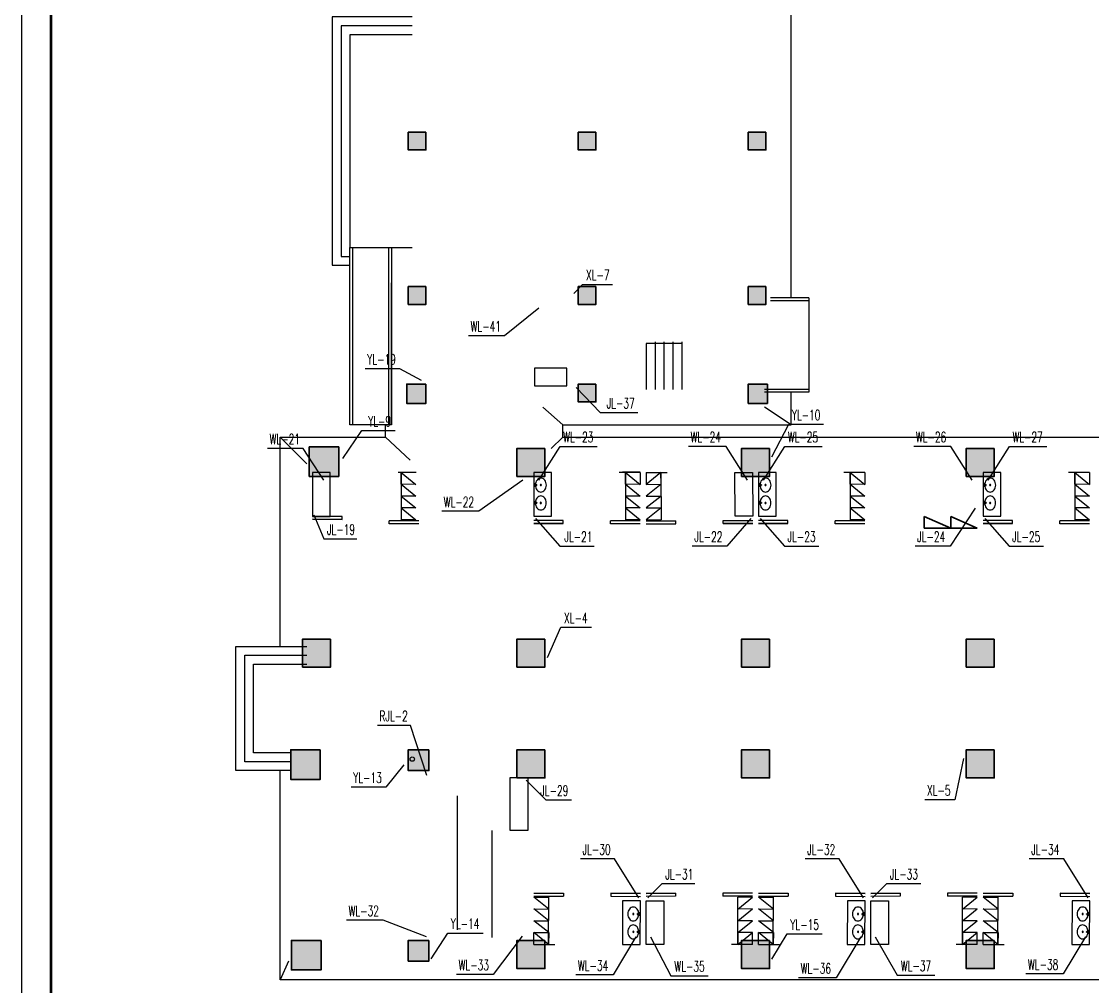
# Model space of a CAD drawing. Extents: x -46552 to 500351, y 55470 to 139570.
# Drawn here: x 57102 to 93336, y 74949 to 107610 of the extents above; entities that cross this region are included whole.
import ezdxf

# ---------------------------------------------------------------- set-up
doc = ezdxf.new("R2010")
doc.units = 0
doc.header["$LTSCALE"] = 1000
doc.header["$MEASUREMENT"] = 0
for name, color, linetype in [('DIM_SYMB', 3, 'Continuous'), ('DIM_污水', 3, 'Continuous'), ('DIM_消防', 3, 'Continuous'), ('DIM_热给水', 3, 'Continuous'), ('DIM_给水', 3, 'Continuous'), ('DIM_雨水', 3, 'Continuous'), ('GROUND', 2, 'Continuous'), ('LVTRY', 6, 'Continuous'), ('PUB_TITLE', 7, 'Continuous'), ('STAIR', 3, 'Continuous'), ('WALL', 2, 'Continuous')]:
    doc.layers.add(name, color=color, linetype=linetype)
doc.layers.add('砼柱', color=2, linetype='Continuous', lineweight=35)
doc.styles.add('_TEL_DIM', font='simhei.ttf', dxfattribs={"width": 0.8, "height": 3.5})
doc.styles.add('_TWT_SERIAL', font='COMPLEX', dxfattribs={"width": 0.8, "height": 3.5, "bigfont": 'HZTXT'})

# ---------------------------------------------------------------- blocks, each defined once
blk = doc.blocks.new('fgtr')
h = blk.add_hatch(color=256)
h.paths.add_polyline_path([(537270, -370335), (536270, -370335), (536270, -371335), (537270, -371335)])
h.paths.add_polyline_path([(537220, -363885), (536270, -363885), (536270, -364835), (537220, -364835)])
h.paths.add_polyline_path([(536670, -360135), (535720, -360135), (535720, -361085), (536670, -361085)])
h.paths.add_polyline_path([(536670, -353635), (535670, -353635), (535670, -354635), (536670, -354635)])
h.paths.add_polyline_path([(533320, -370335), (532620, -370335), (532620, -371035), (533320, -371035)])
h.paths.add_polyline_path([(533320, -363885), (532620, -363885), (532620, -364585), (533320, -364585)])
h.paths.add_polyline_path([(537220, -322935), (536270, -322935), (536270, -323885), (537220, -323885)])
h.paths.add_polyline_path([(536670, -326685), (535720, -326685), (535720, -327635), (536670, -327635)])
h.paths.add_polyline_path([(536670, -333135), (535670, -333135), (535670, -334135), (536670, -334135)])
h.paths.add_polyline_path([(533320, -323185), (532620, -323185), (532620, -323885), (533320, -323885)])
h.paths.add_polyline_path([(508570, -351510), (507970, -351510), (507970, -352110), (508570, -352110)])
h.paths.add_polyline_path([(508570, -348210), (507970, -348210), (507970, -348810), (508570, -348810)])
h.paths.add_polyline_path([(508570, -342985), (507970, -342985), (507970, -343585), (508570, -343585)])
h.paths.add_polyline_path([(508570, -335735), (507970, -335735), (507970, -336335), (508570, -336335)])
h.paths.add_polyline_path([(514370, -351510), (513720, -351510), (513720, -352160), (514370, -352160)])
h.paths.add_polyline_path([(502820, -351510), (502170, -351510), (502170, -352160), (502820, -352160)])
h.paths.add_polyline_path([(514320, -348210), (513720, -348210), (513720, -348810), (514320, -348810)])
h.paths.add_polyline_path([(502820, -348210), (502220, -348210), (502220, -348810), (502820, -348810)])
h.paths.add_polyline_path([(502820, -342985), (502220, -342985), (502220, -343585), (502820, -343585)])
h.paths.add_polyline_path([(514320, -342985), (513720, -342985), (513720, -343585), (514320, -343585)])
h.paths.add_polyline_path([(514370, -335685), (513720, -335685), (513720, -336335), (514370, -336335)])
h.paths.add_polyline_path([(502820, -335685), (502170, -335685), (502170, -336335), (502820, -336335)])
h.paths.add_polyline_path([(502920, -370335), (502220, -370335), (502220, -371035), (502920, -371035)])
h.paths.add_polyline_path([(502920, -363885), (502220, -363885), (502220, -364585), (502920, -364585)])
h.paths.add_polyline_path([(499270, -370335), (498270, -370335), (498270, -371335), (499270, -371335)])
h.paths.add_polyline_path([(499245, -363885), (498245, -363885), (498245, -364885), (499245, -364885)])
h.paths.add_polyline_path([(499595, -360135), (498645, -360135), (498645, -361085), (499595, -361085)])
h.paths.add_polyline_path([(499870, -353635), (498870, -353635), (498870, -354635), (499870, -354635)])
h.paths.add_polyline_path([(506845, -370335), (505895, -370335), (505895, -371285), (506845, -371285)])
h.paths.add_polyline_path([(506845, -363885), (505895, -363885), (505895, -364835), (506845, -364835)])
h.paths.add_polyline_path([(506845, -360135), (505895, -360135), (505895, -361085), (506845, -361085)])
h.paths.add_polyline_path([(506845, -353685), (505895, -353685), (505895, -354635), (506845, -354635)])
h.paths.add_polyline_path([(529645, -370335), (528695, -370335), (528695, -371285), (529645, -371285)])
h.paths.add_polyline_path([(529645, -363885), (528695, -363885), (528695, -364835), (529645, -364835)])
h.paths.add_polyline_path([(529645, -360135), (528695, -360135), (528695, -361085), (529645, -361085)])
h.paths.add_polyline_path([(529645, -353685), (528695, -353685), (528695, -354635), (529645, -354635)])
h.paths.add_polyline_path([(522045, -370335), (521095, -370335), (521095, -371285), (522045, -371285)])
h.paths.add_polyline_path([(522045, -363885), (521095, -363885), (521095, -364835), (522045, -364835)])
h.paths.add_polyline_path([(522045, -360135), (521095, -360135), (521095, -361085), (522045, -361085)])
h.paths.add_polyline_path([(522045, -353685), (521095, -353685), (521095, -354635), (522045, -354635)])
h.paths.add_polyline_path([(514445, -370335), (513495, -370335), (513495, -371285), (514445, -371285)])
h.paths.add_polyline_path([(514445, -363885), (513495, -363885), (513495, -364835), (514445, -364835)])
h.paths.add_polyline_path([(514445, -360135), (513495, -360135), (513495, -361085), (514445, -361085)])
h.paths.add_polyline_path([(514445, -353685), (513495, -353685), (513495, -354635), (514445, -354635)])
h.paths.add_polyline_path([(529645, -322935), (528695, -322935), (528695, -323885), (529645, -323885)])
h.paths.add_polyline_path([(529645, -326685), (528695, -326685), (528695, -327635), (529645, -327635)])
h.paths.add_polyline_path([(529645, -333135), (528695, -333135), (528695, -334085), (529645, -334085)])
h.paths.add_polyline_path([(522045, -322935), (521095, -322935), (521095, -323885), (522045, -323885)])
h.paths.add_polyline_path([(522045, -326685), (521095, -326685), (521095, -327635), (522045, -327635)])
h.paths.add_polyline_path([(522045, -333135), (521095, -333135), (521095, -334085), (522045, -334085)])
h.paths.add_polyline_path([(514445, -322935), (513495, -322935), (513495, -323885), (514445, -323885)])
h.paths.add_polyline_path([(514445, -326685), (513495, -326685), (513495, -327635), (514445, -327635)])
h.paths.add_polyline_path([(514445, -333135), (513495, -333135), (513495, -334085), (514445, -334085)])
h.paths.add_polyline_path([(506845, -322935), (505895, -322935), (505895, -323885), (506845, -323885)])
h.paths.add_polyline_path([(506845, -326685), (505895, -326685), (505895, -327635), (506845, -327635)])
h.paths.add_polyline_path([(506845, -333135), (505895, -333135), (505895, -334085), (506845, -334085)])
h.paths.add_polyline_path([(502920, -323185), (502220, -323185), (502220, -323885), (502920, -323885)])
h.paths.add_polyline_path([(499270, -322935), (498320, -322935), (498320, -323885), (499270, -323885)])
h.paths.add_polyline_path([(499820, -326685), (498870, -326685), (498870, -327635), (499820, -327635)])
h.paths.add_polyline_path([(499870, -333135), (498870, -333135), (498870, -334135), (499870, -334135)])
at = {"layer": '砼柱'}
for points in [[(502820, -342985), (502220, -342985), (502220, -343585), (502820, -343585)], [(508570, -342985), (507970, -342985), (507970, -343585), (508570, -343585)], [(514320, -342985), (513720, -342985), (513720, -343585), (514320, -343585)], [(502820, -348210), (502220, -348210), (502220, -348810), (502820, -348810)], [(508570, -348210), (507970, -348210), (507970, -348810), (508570, -348810)], [(514320, -348210), (513720, -348210), (513720, -348810), (514320, -348810)], [(502820, -351510), (502170, -351510), (502170, -352160), (502820, -352160)], [(508570, -351510), (507970, -351510), (507970, -352110), (508570, -352110)], [(514370, -351510), (513720, -351510), (513720, -352160), (514370, -352160)], [(499870, -353635), (498870, -353635), (498870, -354635), (499870, -354635)], [(506845, -353685), (505895, -353685), (505895, -354635), (506845, -354635)], [(514445, -353685), (513495, -353685), (513495, -354635), (514445, -354635)], [(522045, -353685), (521095, -353685), (521095, -354635), (522045, -354635)], [(499595, -360135), (498645, -360135), (498645, -361085), (499595, -361085)], [(506845, -360135), (505895, -360135), (505895, -361085), (506845, -361085)], [(514445, -360135), (513495, -360135), (513495, -361085), (514445, -361085)], [(522045, -360135), (521095, -360135), (521095, -361085), (522045, -361085)], [(499245, -363885), (498245, -363885), (498245, -364885), (499245, -364885)], [(502920, -363885), (502220, -363885), (502220, -364585), (502920, -364585)], [(506845, -363885), (505895, -363885), (505895, -364835), (506845, -364835)], [(514445, -363885), (513495, -363885), (513495, -364835), (514445, -364835)], [(522045, -363885), (521095, -363885), (521095, -364835), (522045, -364835)], [(499270, -370335), (498270, -370335), (498270, -371335), (499270, -371335)], [(502920, -370335), (502220, -370335), (502220, -371035), (502920, -371035)], [(506845, -370335), (505895, -370335), (505895, -371285), (506845, -371285)], [(514445, -370335), (513495, -370335), (513495, -371285), (514445, -371285)], [(522045, -370335), (521095, -370335), (521095, -371285), (522045, -371285)]]:
    blk.add_lwpolyline(points, close=True, dxfattribs=at)
blk = doc.blocks.new('$lvtry$00000194')
at = {"color": 0}
for p, q in [((-17, -27), (-17, -17)), ((17, -27), (17, -17))]:
    blk.add_line(p, q, dxfattribs=at)
blk.add_lwpolyline([(14, -39, -0.067374), (92, -53, -0.088152), (166, -93, -0.105269), (218, -155, -0.121685), (235, -224, -0.121685), (218, -292, -0.105269), (166, -355, -0.088152), (92, -394, -0.078966), (0, -409, -0.078966), (-92, -394, -0.088152), (-166, -355, -0.105269), (-218, -292, -0.121685), (-235, -224, -0.121685), (-218, -155, -0.105269), (-166, -93, -0.088152), (-92, -53, -0.059935), (-23, -40, -0.059935)], format="xyb", dxfattribs=at)
for centre, radius in [((0, -221), 20), ((0, -27), 16.7), ((0, -221), 15)]:
    blk.add_circle(centre, radius, dxfattribs=at)
for centre, radius, start, end in [((0, -17), 16.7, 0, 180), ((-40, -17), 10.1, 106.6096, 258.1648), ((-64, 250), 259, 274.7069, 282.3732), ((-75, -197), 173, 71.36, 79.1873), ((-29, -63), 6.77, 155.344, 308.3224), ((-171, 35), 166, 324.8411, 338.1337), ((-171, 35), 170, 324.8411, 331.3523), ((-29, -63), 3.37, 155.344, 308.3224), ((100, -178), 170, 132.3141, 138.8253), ((100, -178), 166, 125.5327, 138.8253), ((-12, -42), 10.6, 201.8924, 261.774), ((-381, -99), 372, 2.3982, 6.7627), ((0, -80), 9.9, 201.7837, 338.2163), ((64, 250), 259, 257.6268, 265.2931), ((381, -99), 372, 170.1008, 177.6018), ((75, -197), 173, 100.8127, 110.4191), ((40, -17), 10.1, 281.8352, 73.3904)]:
    blk.add_arc(centre, radius, start, end, dxfattribs=at)
for p in [(0, -27), (0, -221)]:
    blk.add_point(p, dxfattribs=at)

msp = doc.modelspace()

# ---------------------------------------------------------------- linework, layer by layer
for p, q in [((79436, 96710), (78236, 96710)), ((70450, 92344), (69946, 92345)), ((69950, 92345), (69946, 90746)), ((69949, 91946), (69950, 92345)), ((69950, 92345), (70449, 91944)), ((74436, 92360), (74936, 92360)), ((78036, 92360), (77436, 92360)), ((78036, 92345), (77531, 92346)), ((77536, 92346), (77532, 90747)), ((77535, 91947), (77536, 92346)), ((77536, 92346), (78035, 91945)), ((78036, 92345), (78035, 91945)), ((78236, 92345), (78741, 92346)), ((78236, 92345), (78237, 91945)), ((78736, 92346), (78237, 91945)), ((78737, 91947), (78736, 92346)), ((78736, 92346), (78740, 90747)), ((85636, 92345), (85131, 92346)), ((85136, 92346), (85132, 90747)), ((85135, 91947), (85136, 92346)), ((85136, 92346), (85635, 91945)), ((85636, 92345), (85635, 91945)), ((93236, 92345), (92731, 92346)), ((92736, 92346), (92732, 90747)), ((92735, 91947), (92736, 92346)), ((92736, 92346), (93235, 91945)), ((93236, 92345), (93235, 91945)), ((70449, 91944), (69949, 91946)), ((69949, 91946), (70448, 91545)), ((78035, 91945), (77535, 91947)), ((77535, 91947), (78034, 91546)), ((78237, 91945), (78737, 91947)), ((78737, 91947), (78238, 91546)), ((85635, 91945), (85135, 91947)), ((85135, 91947), (85634, 91546)), ((93235, 91945), (92735, 91947)), ((92735, 91947), (93234, 91546)), ((70448, 91545), (69948, 91546)), ((69948, 91546), (70447, 91145)), ((78034, 91546), (77534, 91547)), ((77534, 91547), (78033, 91146)), ((78238, 91546), (78738, 91547)), ((78738, 91547), (78239, 91146)), ((85634, 91546), (85134, 91547)), ((85134, 91547), (85633, 91146)), ((93234, 91546), (92734, 91547)), ((92734, 91547), (93233, 91146)), ((70448, 91145), (69947, 91146)), ((69947, 91146), (70446, 90745)), ((78033, 91146), (77533, 91147)), ((77533, 91147), (78032, 90746)), ((78238, 91146), (78739, 91147)), ((78739, 91147), (78240, 90746)), ((85633, 91146), (85133, 91147)), ((85133, 91147), (85632, 90746)), ((93233, 91146), (92733, 91147)), ((92733, 91147), (93232, 90746)), ((67946, 90860), (66946, 90862)), ((67946, 90760), (66946, 90762)), ((66946, 90762), (67946, 90760)), ((67946, 90760), (67946, 90860)), ((70546, 90708), (69546, 90711)), ((69546, 90611), (69546, 90711)), ((70546, 90608), (69546, 90611)), ((70546, 90608), (69546, 90611)), ((70447, 90745), (69946, 90746)), ((75431, 90616), (74431, 90618)), ((74431, 90618), (75431, 90616)), ((75432, 90716), (74432, 90718)), ((75431, 90616), (75432, 90716)), ((77031, 90612), (77032, 90712)), ((78031, 90609), (77031, 90612)), ((78031, 90609), (77031, 90612)), ((78032, 90709), (77032, 90712)), ((78032, 90746), (77532, 90747)), ((78239, 90746), (78740, 90747)), ((78240, 90709), (79240, 90712)), ((78240, 90609), (79240, 90612)), ((78240, 90609), (79240, 90612)), ((79240, 90612), (79240, 90712)), ((80840, 90716), (81840, 90718)), ((80840, 90616), (80840, 90716)), ((80840, 90616), (81840, 90618)), ((81840, 90618), (80840, 90616)), ((83031, 90616), (82031, 90618)), ((82031, 90618), (83031, 90616)), ((83032, 90716), (82032, 90718)), ((83031, 90616), (83032, 90716)), ((84631, 90612), (84632, 90712)), ((85631, 90609), (84631, 90612)), ((85631, 90609), (84631, 90612)), ((85632, 90709), (84632, 90712)), ((85632, 90746), (85132, 90747)), ((90631, 90616), (89631, 90618)), ((89631, 90618), (90631, 90616)), ((90632, 90716), (89632, 90718)), ((90631, 90616), (90632, 90716)), ((92231, 90612), (92232, 90712)), ((93231, 90609), (92231, 90612)), ((93231, 90609), (92231, 90612)), ((93232, 90709), (92232, 90712)), ((93232, 90746), (92732, 90747)), ((71848, 76874), (71854, 81399)), ((73023, 76606), (73023, 80231)), ((74439, 77974), (74940, 77973)), ((74440, 78111), (75440, 78109)), ((74440, 78111), (75440, 78109)), ((74440, 78011), (75440, 78009)), ((74939, 77573), (74440, 77974)), ((74936, 76374), (74940, 77973)), ((75440, 78109), (75440, 78009)), ((77040, 78105), (78040, 78102)), ((78040, 78102), (77040, 78105)), ((77040, 78105), (77040, 78005)), ((77040, 78005), (78040, 78002)), ((79231, 78105), (78231, 78102)), ((78231, 78102), (79231, 78105)), ((79232, 78005), (78232, 78002)), ((79231, 78105), (79232, 78005)), ((81831, 78111), (80831, 78109)), ((81831, 78111), (80831, 78109)), ((80831, 78109), (80832, 78009)), ((81832, 78011), (80832, 78009)), ((81832, 77974), (81332, 77973)), ((81336, 76374), (81332, 77973)), ((81333, 77573), (81832, 77974)), ((82039, 77974), (82540, 77973)), ((82040, 78111), (83040, 78109)), ((82040, 78111), (83040, 78109)), ((82040, 78011), (83040, 78009)), ((82539, 77573), (82040, 77974)), ((82536, 76374), (82540, 77973)), ((83040, 78109), (83040, 78009)), ((84640, 78105), (85640, 78102)), ((85640, 78102), (84640, 78105)), ((84640, 78105), (84640, 78005)), ((84640, 78005), (85640, 78002)), ((86831, 78105), (85831, 78102)), ((85831, 78102), (86831, 78105)), ((86832, 78005), (85832, 78002)), ((86831, 78105), (86832, 78005)), ((89431, 78111), (88431, 78109)), ((89431, 78111), (88431, 78109)), ((88431, 78109), (88432, 78009)), ((89432, 78011), (88432, 78009)), ((89432, 77974), (88932, 77973)), ((88936, 76374), (88932, 77973)), ((88933, 77573), (89432, 77974)), ((89639, 77974), (90140, 77973)), ((89640, 78111), (90640, 78109)), ((89640, 78111), (90640, 78109)), ((89640, 78011), (90640, 78009)), ((90139, 77573), (89640, 77974)), ((90136, 76374), (90140, 77973)), ((90640, 78109), (90640, 78009)), ((92240, 78105), (93240, 78102)), ((93240, 78102), (92240, 78105)), ((92240, 78105), (92240, 78005)), ((92240, 78005), (93240, 78002)), ((74438, 77575), (74939, 77573)), ((74938, 77174), (74439, 77575)), ((81833, 77575), (81333, 77573)), ((81334, 77174), (81833, 77575)), ((82038, 77575), (82539, 77573)), ((82538, 77174), (82039, 77575)), ((89433, 77575), (88933, 77573)), ((88934, 77174), (89433, 77575)), ((89638, 77575), (90139, 77573)), ((90138, 77174), (89639, 77575)), ((74438, 77175), (74938, 77174)), ((74937, 76774), (74438, 77175)), ((81834, 77175), (81334, 77174)), ((81335, 76774), (81834, 77175)), ((82038, 77175), (82538, 77174)), ((82537, 76774), (82038, 77175)), ((89434, 77175), (88934, 77174)), ((88935, 76774), (89434, 77175)), ((89638, 77175), (90138, 77174)), ((90137, 76774), (89638, 77175)), ((74436, 76375), (74437, 76775)), ((74437, 76775), (74937, 76774)), ((74936, 76374), (74437, 76775)), ((74937, 76774), (74936, 76374)), ((81835, 76775), (81335, 76774)), ((81335, 76774), (81336, 76374)), ((81336, 76374), (81835, 76775)), ((81836, 76375), (81835, 76775)), ((82036, 76375), (82037, 76775)), ((82037, 76775), (82537, 76774)), ((82536, 76374), (82037, 76775)), ((82537, 76774), (82536, 76374)), ((89435, 76775), (88935, 76774)), ((88935, 76774), (88936, 76374)), ((88936, 76374), (89435, 76775)), ((89436, 76375), (89435, 76775)), ((89636, 76375), (89637, 76775)), ((89637, 76775), (90137, 76774)), ((90136, 76374), (89637, 76775)), ((90137, 76774), (90136, 76374)), ((74436, 76375), (74941, 76374)), ((81836, 76375), (81331, 76374)), ((82036, 76375), (82541, 76374)), ((89436, 76375), (88931, 76374)), ((89636, 76375), (90141, 76374))]:
    msp.add_line(p, q)
at = {"color": 2}
for points in [[(70316, 107760), (67616, 107760), (67616, 99360), (68216, 99360)], [(70316, 107460), (67916, 107460), (67916, 99660), (68216, 99660)], [(70316, 107160), (68216, 107160), (68216, 99960), (70316, 99960)], [(66236, 82260), (64356, 82260), (64356, 86460), (66756, 86460)], [(66236, 82560), (64656, 82560), (64656, 86160), (66756, 86160)], [(66236, 82860), (64956, 82860), (64956, 85860), (66756, 85860)]]:
    msp.add_lwpolyline(points, dxfattribs=at)
at = {"color": 5}
msp.add_circle((70322, 82647), 75, dxfattribs=at)
at = {"layer": 'DIM_SYMB'}
msp.add_lwpolyline([(69048, 97998, 0, 0, 0), (69048, 99067, 80, 0, 0), (69048, 99960, 0, 0, 0)], format="xyseb", dxfattribs=at)
at = {"layer": 'DIM_污水'}
for p, q in [((74600, 97903), (73439, 96972)), ((73439, 96972), (72225, 96972)), ((66632, 93163), (65428, 93163)), ((67331, 92090), (66632, 93163)), ((74606, 92090), (75328, 93227)), ((75328, 93227), (76583, 93227)), ((80943, 93227), (79668, 93227)), ((81666, 92090), (80943, 93227)), ((82206, 92090), (82928, 93227)), ((82928, 93227), (84183, 93227)), ((88543, 93227), (87288, 93227)), ((89266, 92090), (88543, 93227)), ((89806, 92090), (90528, 93227)), ((90528, 93227), (91783, 93227)), ((74066, 92090), (72573, 91034)), ((72573, 91034), (71318, 91034)), ((69342, 77193), (68097, 77193)), ((70806, 76630), (69342, 77193)), ((74036, 76660), (73064, 75363)), ((77891, 76630), (77120, 75344)), ((78381, 76630), (79072, 75317)), ((85491, 76630), (84657, 75249)), ((85981, 76630), (86731, 75336)), ((93091, 76630), (92343, 75381)), ((92343, 75381), (91078, 75381)), ((73064, 75363), (71820, 75363)), ((77120, 75344), (75855, 75344)), ((79072, 75317), (80337, 75317)), ((84657, 75249), (83392, 75249)), ((86731, 75336), (87996, 75336))]:
    msp.add_line(p, q, dxfattribs=at)
at = {"layer": 'DIM_消防'}
for p, q in [((75783, 98408), (76084, 98709)), ((76084, 98709), (77101, 98709)), ((74902, 86084), (75345, 87107)), ((75345, 87107), (76381, 87107)), ((88973, 82669), (88680, 81271)), ((88680, 81271), (87664, 81271))]:
    msp.add_line(p, q, dxfattribs=at)
at = {"layer": 'DIM_热给水'}
for p, q in [((70264, 83789), (69142, 83789)), ((70820, 82089), (70264, 83789))]:
    msp.add_line(p, q, dxfattribs=at)
at = {"layer": 'DIM_给水'}
for p, q in [((75870, 95218), (76674, 94374)), ((76674, 94374), (77949, 94374)), ((89359, 91136), (88515, 89854)), ((66997, 90912), (67331, 90100)), ((74495, 90784), (75313, 89855)), ((81776, 90784), (80959, 89855)), ((82095, 90784), (82913, 89855)), ((89695, 90784), (90513, 89855)), ((67331, 90100), (68446, 90100)), ((75313, 89855), (76477, 89855)), ((80959, 89855), (79795, 89855)), ((82913, 89855), (84077, 89855)), ((88515, 89854), (87331, 89854)), ((90513, 89855), (91677, 89855)), ((74174, 81938), (74846, 81265)), ((74846, 81265), (75714, 81265)), ((77165, 79271), (76011, 79271)), ((77987, 77947), (77165, 79271)), ((84765, 79271), (83611, 79271)), ((85587, 77947), (84765, 79271)), ((92365, 79271), (91191, 79271)), ((93187, 77947), (92365, 79271)), ((78288, 77950), (78775, 78437)), ((78775, 78437), (79879, 78437)), ((85888, 77950), (86375, 78437)), ((86375, 78437), (87529, 78437))]:
    msp.add_line(p, q, dxfattribs=at)
at = {"layer": 'DIM_雨水'}
for p, q in [((69901, 95857), (68727, 95857)), ((70637, 95460), (69901, 95857)), ((82484, 92881), (83060, 93976)), ((83060, 93976), (84234, 93976)), ((67975, 92819), (68619, 93763)), ((68619, 93763), (69743, 93763)), ((70035, 82448), (69427, 81701)), ((69427, 81701), (68253, 81701)), ((70965, 75886), (71525, 76762)), ((71525, 76762), (72719, 76762)), ((82486, 75878), (83010, 76732)), ((83010, 76732), (84184, 76732))]:
    msp.add_line(p, q, dxfattribs=at)
at = {"layer": 'GROUND'}
for p, q in [((68216, 93960), (68216, 99960)), ((68216, 99960), (69416, 99960)), ((68316, 93960), (68316, 99960)), ((69516, 99960), (69516, 93960)), ((69616, 99960), (69616, 93960)), ((83736, 98260), (82436, 98260)), ((83736, 98260), (83736, 95060)), ((83136, 98160), (82436, 98160)), ((83736, 98160), (83136, 98160)), ((83736, 95160), (82236, 95160)), ((83736, 95060), (82236, 95060)), ((74736, 94560), (75416, 93960)), ((83136, 93960), (82236, 94560)), ((69616, 93960), (68216, 93960)), ((69616, 93960), (68216, 93960)), ((65856, 93540), (69416, 93540)), ((65856, 86460), (65856, 93540)), ((66756, 92640), (65856, 93540)), ((65856, 93540), (69416, 93540)), ((65856, 86460), (65856, 93540)), ((66756, 92640), (65856, 93540)), ((69416, 93540), (70256, 92760)), ((69416, 93540), (70256, 92760)), ((69416, 93540), (70256, 92760)), ((69416, 93540), (70256, 92760)), ((75416, 93540), (75016, 93160)), ((75416, 93540), (105616, 93540)), ((64956, 85860), (66156, 85860)), ((65856, 75180), (65856, 82260)), ((66136, 75810), (65856, 75180)), ((105616, 75180), (65856, 75180))]:
    msp.add_line(p, q, dxfattribs=at)
for points in [[(83136, 98260), (83136, 110760), (83136, 111960), (75416, 111960), (75416, 112380)], [(69616, 93960), (69616, 98760)], [(75416, 93540), (75416, 93960), (81636, 93960), (83136, 93960), (83136, 95060)], [(69416, 93540), (69416, 93960)], [(69416, 93540), (69416, 93960)]]:
    msp.add_lwpolyline(points, dxfattribs=at)
at = {"layer": 'LVTRY'}
for points in [[(74456, 95280), (75556, 95280), (75556, 95880), (74456, 95880)], [(66950, 92343), (66946, 90862), (67546, 90861), (67550, 92342)], [(74435, 92351), (74432, 90870), (75032, 90868), (75035, 92349)], [(81836, 92351), (81840, 90870), (81240, 90868), (81236, 92349)], [(82035, 92351), (82032, 90870), (82632, 90868), (82635, 92349)], [(89635, 92351), (89632, 90870), (90232, 90868), (90235, 92349)], [(74236, 82030), (74236, 80230), (73636, 80230), (73636, 82030)], [(78036, 76370), (78040, 77851), (77440, 77852), (77436, 76372)], [(78235, 76370), (78232, 77851), (78832, 77852), (78835, 76372)], [(85636, 76370), (85640, 77851), (85040, 77852), (85036, 76372)], [(85835, 76370), (85832, 77851), (86432, 77852), (86435, 76372)], [(93236, 76370), (93240, 77851), (92640, 77852), (92636, 76372)]]:
    msp.add_lwpolyline(points, close=True, dxfattribs=at)
at = {"layer": 'PUB_TITLE', "color": 4}
msp.add_lwpolyline([(57102, 55470), (116502, 55470), (116502, 139570), (57102, 139570)], close=True, dxfattribs=at)
at = {"layer": 'PUB_TITLE', "color": 4, "const_width": 100}
msp.add_lwpolyline([(58102, 56470), (115502, 56470), (115502, 137070), (58102, 137070)], close=True, dxfattribs=at)
at = {"layer": 'STAIR'}
for p, q in [((78536, 96770), (78536, 95160)), ((78836, 96770), (78836, 95160)), ((79136, 96770), (79136, 95160)), ((79436, 96770), (79436, 95160)), ((78236, 96710), (78236, 95160))]:
    msp.add_line(p, q, dxfattribs=at)
at = {"layer": 'WALL'}
for p, q in [((70250, 92345), (69841, 92345)), ((77736, 92346), (77326, 92347)), ((78536, 92346), (78945, 92347)), ((85336, 92346), (84926, 92347)), ((92936, 92346), (92526, 92347)), ((74736, 76375), (75145, 76374)), ((81536, 76375), (81126, 76374)), ((82336, 76375), (82745, 76374)), ((89136, 76375), (88726, 76374)), ((89936, 76375), (90345, 76374))]:
    msp.add_line(p, q, dxfattribs=at)
at = {"layer": '砼柱'}
for p, q in [((87636, 90860), (87636, 90460)), ((88536, 90460), (87636, 90860)), ((88536, 90460), (88536, 90860)), ((89436, 90460), (88536, 90860)), ((87636, 90460), (89436, 90460))]:
    msp.add_line(p, q, dxfattribs=at)

# ---------------------------------------------------------------- block references
msp.add_blockref('fgtr', (-432034, 446846))
at = {"layer": 'LVTRY', "xscale": -1}
for p, rotation in [((74449, 91921), 89.85643128121026), ((82049, 91921), 89.85643128121026), ((89649, 91921), 89.85643128121026), ((74448, 91317), 89.85643128121026), ((82048, 91317), 89.85643128121026), ((89648, 91317), 89.85643128121026), ((78023, 77404), 269.8564312812088), ((85623, 77404), 269.8564312812088), ((93223, 77404), 269.8564312812088), ((78022, 76800), 269.8564312812088), ((85622, 76800), 269.8564312812088), ((93222, 76800), 269.8564312812088)]:
    msp.add_blockref('$lvtry$00000194', p, dxfattribs=dict(at, rotation=rotation))

# ---------------------------------------------------------------- texts
at = {"insert": (68537, 89835), "char_height": 3.5, "width": 18.48, "attachment_point": 1, "style": '_TEL_DIM'}
msp.add_mtext('17.98平米', dxfattribs=at)
at = {"layer": 'DIM_污水', "color": 7, "style": '_TWT_SERIAL', "width": 0.64}
for s, p in [('WL-41', (72295, 97112)), ('WL-21', (65498, 93303)), ('WL-23', (75425, 93367)), ('WL-24', (79738, 93367)), ('WL-25', (83025, 93367)), ('WL-26', (87358, 93367)), ('WL-27', (90625, 93367)), ('WL-22', (71388, 91174)), ('WL-32', (68167, 77333)), ('WL-33', (71890, 75503)), ('WL-34', (75925, 75484)), ('WL-35', (79190, 75457)), ('WL-36', (83462, 75389)), ('WL-37', (86849, 75476)), ('WL-38', (91148, 75521))]:
    msp.add_text(s, height=350, dxfattribs=at).set_placement(p)
at = {"layer": 'DIM_消防', "color": 7, "style": '_TWT_SERIAL', "width": 0.64}
for s, p in [('XL-7', (76199, 98849)), ('XL-4', (75457, 87247)), ('XL-5', (87734, 81411))]:
    msp.add_text(s, height=350, dxfattribs=at).set_placement(p)
at = {"layer": 'DIM_热给水', "color": 7, "style": '_TWT_SERIAL', "width": 0.64}
msp.add_text('RJL-2', height=350, dxfattribs=at).set_placement((69212, 83929))
at = {"layer": 'DIM_给水', "color": 7, "style": '_TWT_SERIAL', "width": 0.64}
for s, p in [('JL-37', (76898, 94514)), ('JL-19', (67437, 90240)), ('JL-21', (75468, 89995)), ('JL-22', (79865, 89995)), ('JL-23', (83015, 89995)), ('JL-24', (87401, 89994)), ('JL-25', (90615, 89995)), ('JL-29', (74652, 81405)), ('JL-30', (76081, 79411)), ('JL-32', (83681, 79411)), ('JL-34', (91261, 79411)), ('JL-31', (78881, 78577)), ('JL-33', (86478, 78577))]:
    msp.add_text(s, height=350, dxfattribs=at).set_placement(p)
at = {"layer": 'DIM_雨水', "color": 7, "style": '_TWT_SERIAL', "width": 0.64}
for s, p in [('YL-19', (68797, 95997)), ('YL-9', (68830, 93903)), ('YL-10', (83161, 94116)), ('YL-13', (68323, 81841)), ('YL-14', (71625, 76902)), ('YL-15', (83112, 76872))]:
    msp.add_text(s, height=350, dxfattribs=at).set_placement(p)

doc.saveas('drawing.dxf')
